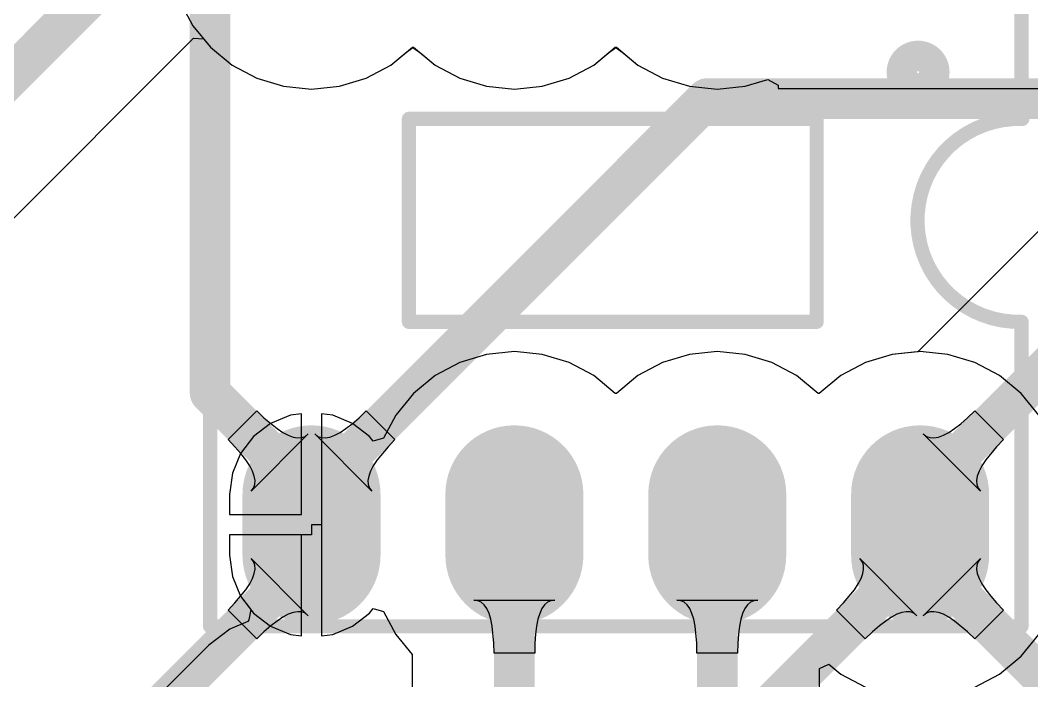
# Model space of a CAD drawing. Header units: millimetres. Extents: x 0 to 190, y 0 to 100.
# Drawn here: x 37.37 to 50.04, y 17.23 to 25.49 of the extents above; entities that cross this region are included whole.
import ezdxf

# ---------------------------------------------------------------- set-up
doc = ezdxf.new("R2010")
doc.units = ezdxf.units.MM
for name, color, linetype in [('BottomLayer', 5, 'Continuous'), ('BottomSolder', 6, 'Continuous'), ('MultiLayer', 9, 'Continuous'), ('PadHoleLayer', 156, 'Continuous'), ('TopLayer', 1, 'Continuous'), ('TopOverlay', 2, 'Continuous'), ('TopSolder', 216, 'Continuous')]:
    doc.layers.add(name, color=color, linetype=linetype)

msp = doc.modelspace()

# ---------------------------------------------------------------- hatches: boundary and pattern name
at = {"layer": 'BottomLayer'}
h = msp.add_hatch(color=5, dxfattribs=at)
edge = h.paths.add_edge_path()
edge.add_arc((41.021, 19.558), 0.762, 0, 180)
edge.add_line((40.259, 19.558), (40.259, 18.796))
edge.add_arc((41.021, 18.796), 0.762, 180, 360)
edge.add_line((41.783, 18.796), (41.783, 19.558))
h = msp.add_hatch(color=5, dxfattribs=at)
edge = h.paths.add_edge_path()
edge.add_arc((43.561, 19.558), 0.762, 0, 180)
edge.add_line((42.799, 19.558), (42.799, 18.796))
edge.add_arc((43.561, 18.796), 0.762, 180, 360)
edge.add_line((44.323, 18.796), (44.323, 19.558))
h = msp.add_hatch(color=5, dxfattribs=at)
edge = h.paths.add_edge_path()
edge.add_arc((46.101, 19.558), 0.762, 0, 180)
edge.add_line((45.339, 19.558), (45.339, 18.796))
edge.add_arc((46.101, 18.796), 0.762, 180, 360)
edge.add_line((46.863, 18.796), (46.863, 19.558))
h = msp.add_hatch(color=5, dxfattribs=at)
edge = h.paths.add_edge_path()
edge.add_arc((48.641, 19.558), 0.762, 0, 180)
edge.add_line((47.879, 19.558), (47.879, 18.796))
edge.add_arc((48.641, 18.796), 0.762, 180, 360)
edge.add_line((49.403, 18.796), (49.403, 19.558))
at = {"layer": 'BottomSolder'}
h = msp.add_hatch(color=6, dxfattribs=at)
edge = h.paths.add_edge_path()
edge.add_arc((41.021, 19.558), 0.864, 0, 180)
edge.add_line((40.157, 19.558), (40.157, 18.796))
edge.add_arc((41.021, 18.796), 0.864, 180, 360)
edge.add_line((41.885, 18.796), (41.885, 19.558))
h = msp.add_hatch(color=6, dxfattribs=at)
edge = h.paths.add_edge_path()
edge.add_arc((43.561, 19.558), 0.864, 0, 180)
edge.add_line((42.697, 19.558), (42.697, 18.796))
edge.add_arc((43.561, 18.796), 0.864, 180, 360)
edge.add_line((44.425, 18.796), (44.425, 19.558))
h = msp.add_hatch(color=6, dxfattribs=at)
edge = h.paths.add_edge_path()
edge.add_arc((46.101, 19.558), 0.864, 0, 180)
edge.add_line((45.237, 19.558), (45.237, 18.796))
edge.add_arc((46.101, 18.796), 0.864, 180, 360)
edge.add_line((46.965, 18.796), (46.965, 19.558))
h = msp.add_hatch(color=6, dxfattribs=at)
edge = h.paths.add_edge_path()
edge.add_arc((48.641, 19.558), 0.864, 0, 180)
edge.add_line((47.777, 19.558), (47.777, 18.796))
edge.add_arc((48.641, 18.796), 0.864, 180, 360)
edge.add_line((49.505, 18.796), (49.505, 19.558))
at = {"layer": 'MultiLayer'}
h = msp.add_hatch(color=9, dxfattribs=at)
edge = h.paths.add_edge_path()
edge.add_arc((41.021, 19.558), 0.762, 0, 180)
edge.add_line((40.259, 19.558), (40.259, 18.796))
edge.add_arc((41.021, 18.796), 0.762, 180, 360)
edge.add_line((41.783, 18.796), (41.783, 19.558))
h = msp.add_hatch(color=9, dxfattribs=at)
edge = h.paths.add_edge_path()
edge.add_arc((43.561, 19.558), 0.762, 0, 180)
edge.add_line((42.799, 19.558), (42.799, 18.796))
edge.add_arc((43.561, 18.796), 0.762, 180, 360)
edge.add_line((44.323, 18.796), (44.323, 19.558))
h = msp.add_hatch(color=9, dxfattribs=at)
edge = h.paths.add_edge_path()
edge.add_arc((46.101, 19.558), 0.762, 0, 180)
edge.add_line((45.339, 19.558), (45.339, 18.796))
edge.add_arc((46.101, 18.796), 0.762, 180, 360)
edge.add_line((46.863, 18.796), (46.863, 19.558))
h = msp.add_hatch(color=9, dxfattribs=at)
edge = h.paths.add_edge_path()
edge.add_arc((48.641, 19.558), 0.762, 0, 180)
edge.add_line((47.879, 19.558), (47.879, 18.796))
edge.add_arc((48.641, 18.796), 0.762, 180, 360)
edge.add_line((49.403, 18.796), (49.403, 19.558))
at = {"layer": 'PadHoleLayer'}
h = msp.add_hatch(color=156, dxfattribs=at)
edge = h.paths.add_edge_path()
edge.add_arc((41.021, 19.177), 0.394, 0, 360)
h = msp.add_hatch(color=156, dxfattribs=at)
edge = h.paths.add_edge_path()
edge.add_arc((43.561, 19.177), 0.394, 0, 360)
h = msp.add_hatch(color=156, dxfattribs=at)
edge = h.paths.add_edge_path()
edge.add_arc((46.101, 19.177), 0.394, 0, 360)
h = msp.add_hatch(color=156, dxfattribs=at)
edge = h.paths.add_edge_path()
edge.add_arc((48.641, 19.177), 0.394, 0, 360)
at = {"layer": 'TopLayer'}
h = msp.add_hatch(color=1, dxfattribs=at)
edge = h.paths.add_edge_path()
edge.add_arc((41.021, 19.558), 0.762, 0, 180)
edge.add_line((40.259, 19.558), (40.259, 18.796))
edge.add_arc((41.021, 18.796), 0.762, 180, 360)
edge.add_line((41.783, 18.796), (41.783, 19.558))
h = msp.add_hatch(color=1, dxfattribs=at)
edge = h.paths.add_edge_path()
edge.add_arc((43.561, 19.558), 0.762, 0, 180)
edge.add_line((42.799, 19.558), (42.799, 18.796))
edge.add_arc((43.561, 18.796), 0.762, 180, 360)
edge.add_line((44.323, 18.796), (44.323, 19.558))
h = msp.add_hatch(color=1, dxfattribs=at)
edge = h.paths.add_edge_path()
edge.add_arc((46.101, 19.558), 0.762, 0, 180)
edge.add_line((45.339, 19.558), (45.339, 18.796))
edge.add_arc((46.101, 18.796), 0.762, 180, 360)
edge.add_line((46.863, 18.796), (46.863, 19.558))
h = msp.add_hatch(color=1, dxfattribs=at)
edge = h.paths.add_edge_path()
edge.add_arc((48.641, 19.558), 0.762, 0, 180)
edge.add_line((47.879, 19.558), (47.879, 18.796))
edge.add_arc((48.641, 18.796), 0.762, 180, 360)
edge.add_line((49.403, 18.796), (49.403, 19.558))
at = {"layer": 'TopSolder'}
h = msp.add_hatch(color=216, dxfattribs=at)
edge = h.paths.add_edge_path()
edge.add_arc((41.021, 19.558), 0.864, 0, 180)
edge.add_line((40.157, 19.558), (40.157, 18.796))
edge.add_arc((41.021, 18.796), 0.864, 180, 360)
edge.add_line((41.885, 18.796), (41.885, 19.558))
h = msp.add_hatch(color=216, dxfattribs=at)
edge = h.paths.add_edge_path()
edge.add_arc((43.561, 19.558), 0.864, 0, 180)
edge.add_line((42.697, 19.558), (42.697, 18.796))
edge.add_arc((43.561, 18.796), 0.864, 180, 360)
edge.add_line((44.425, 18.796), (44.425, 19.558))
h = msp.add_hatch(color=216, dxfattribs=at)
edge = h.paths.add_edge_path()
edge.add_arc((46.101, 19.558), 0.864, 0, 180)
edge.add_line((45.237, 19.558), (45.237, 18.796))
edge.add_arc((46.101, 18.796), 0.864, 180, 360)
edge.add_line((46.965, 18.796), (46.965, 19.558))
h = msp.add_hatch(color=216, dxfattribs=at)
edge = h.paths.add_edge_path()
edge.add_arc((48.641, 19.558), 0.864, 0, 180)
edge.add_line((47.777, 19.558), (47.777, 18.796))
edge.add_arc((48.641, 18.796), 0.864, 180, 360)
edge.add_line((49.505, 18.796), (49.505, 19.558))

# ---------------------------------------------------------------- linework, layer by layer
at = {"layer": 'BottomLayer'}
for p, q in [((32.941, 18.663), (39.543, 25.266)), ((39.543, 25.266), (39.67, 25.259)), ((39.67, 25.259), (39.758, 25.153)), ((39.758, 25.153), (40.028, 24.93)), ((42.014, 24.93), (42.194, 25.079)), ((42.194, 25.079), (42.291, 25.148)), ((42.291, 25.148), (42.388, 25.079)), ((42.388, 25.079), (42.568, 24.93)), ((44.554, 24.93), (44.734, 25.079)), ((44.734, 25.079), (44.831, 25.148)), ((44.831, 25.148), (44.928, 25.079)), ((44.928, 25.079), (45.108, 24.93)), ((40.028, 24.93), (40.337, 24.765)), ((41.705, 24.765), (42.014, 24.93)), ((42.568, 24.93), (42.877, 24.765)), ((44.245, 24.765), (44.554, 24.93)), ((45.108, 24.93), (45.417, 24.765)), ((40.337, 24.765), (40.672, 24.664)), ((41.37, 24.664), (41.705, 24.765)), ((42.877, 24.765), (43.212, 24.664)), ((43.91, 24.664), (44.245, 24.765)), ((45.417, 24.765), (45.752, 24.664)), ((46.45, 24.664), (46.736, 24.751)), ((46.736, 24.751), (46.863, 24.678)), ((40.672, 24.664), (41.021, 24.629)), ((41.021, 24.629), (41.37, 24.664)), ((43.212, 24.664), (43.561, 24.629)), ((43.561, 24.629), (43.91, 24.664)), ((45.752, 24.664), (46.101, 24.629)), ((46.101, 24.629), (46.45, 24.664)), ((46.863, 24.678), (46.863, 24.638)), ((46.863, 24.638), (50.419, 24.638)), ((50.148, 22.877), (48.613, 21.342)), ((43.212, 21.31), (42.877, 21.209)), ((43.561, 21.345), (43.212, 21.31)), ((43.91, 21.31), (43.561, 21.345)), ((44.245, 21.209), (43.91, 21.31)), ((45.752, 21.31), (45.417, 21.209)), ((46.101, 21.345), (45.752, 21.31)), ((46.45, 21.31), (46.101, 21.345)), ((46.785, 21.209), (46.45, 21.31)), ((48.292, 21.31), (47.957, 21.209)), ((48.613, 21.342), (48.292, 21.31)), ((42.877, 21.209), (42.568, 21.044)), ((44.554, 21.044), (44.245, 21.209)), ((45.417, 21.209), (45.108, 21.044)), ((47.094, 21.044), (46.785, 21.209)), ((47.957, 21.209), (47.648, 21.044)), ((42.568, 21.044), (42.298, 20.821)), ((44.824, 20.821), (44.554, 21.044)), ((45.108, 21.044), (44.838, 20.821)), ((47.364, 20.821), (47.094, 21.044)), ((47.648, 21.044), (47.378, 20.821)), ((42.298, 20.821), (42.075, 20.551)), ((44.838, 20.821), (44.824, 20.821)), ((47.378, 20.821), (47.364, 20.821)), ((39.976, 20.244), (40.335, 20.603)), ((40.335, 20.603), (40.426, 20.516)), ((40.756, 20.548), (40.509, 20.445)), ((40.894, 20.566), (40.756, 20.548)), ((40.894, 19.304), (40.894, 20.566)), ((41.286, 20.548), (41.148, 20.566)), ((41.148, 20.566), (41.148, 19.177)), ((41.533, 20.445), (41.286, 20.548)), ((41.616, 20.516), (41.707, 20.603)), ((41.707, 20.603), (42.066, 20.244)), ((42.075, 20.551), (41.921, 20.262)), ((49.236, 20.516), (49.327, 20.603)), ((49.327, 20.603), (49.686, 20.244)), ((40.509, 20.445), (40.296, 20.283)), ((40.426, 20.516), (40.59, 20.381)), ((41.452, 20.381), (41.531, 20.442)), ((41.531, 20.442), (41.616, 20.516)), ((41.746, 20.283), (41.533, 20.445)), ((49.072, 20.381), (49.151, 20.442)), ((49.151, 20.442), (49.236, 20.516)), ((40.296, 20.283), (40.134, 20.07)), ((40.981, 20.314), (40.265, 19.598)), ((40.59, 20.381), (40.663, 20.332)), ((40.663, 20.332), (40.73, 20.297)), ((40.73, 20.297), (40.792, 20.274)), ((40.792, 20.274), (40.848, 20.265)), ((40.848, 20.265), (40.898, 20.268)), ((40.898, 20.268), (40.943, 20.284)), ((40.943, 20.284), (40.981, 20.314)), ((41.777, 19.598), (41.061, 20.314)), ((41.061, 20.314), (41.099, 20.284)), ((41.099, 20.284), (41.144, 20.268)), ((41.144, 20.268), (41.194, 20.265)), ((41.194, 20.265), (41.25, 20.274)), ((41.25, 20.274), (41.312, 20.297)), ((41.312, 20.297), (41.379, 20.332)), ((41.379, 20.332), (41.452, 20.381)), ((41.791, 20.224), (41.746, 20.283)), ((49.397, 19.598), (48.681, 20.314)), ((48.681, 20.314), (48.719, 20.284)), ((48.719, 20.284), (48.764, 20.268)), ((48.764, 20.268), (48.814, 20.265)), ((48.814, 20.265), (48.87, 20.274)), ((48.87, 20.274), (48.932, 20.297)), ((48.932, 20.297), (48.999, 20.332)), ((48.999, 20.332), (49.072, 20.381)), ((40.063, 20.153), (39.976, 20.244)), ((40.137, 20.068), (40.063, 20.153)), ((41.921, 20.262), (41.791, 20.224)), ((41.979, 20.153), (41.844, 19.989)), ((42.066, 20.244), (41.979, 20.153)), ((49.599, 20.153), (49.464, 19.989)), ((49.686, 20.244), (49.599, 20.153)), ((40.134, 20.07), (40.031, 19.823)), ((40.198, 19.989), (40.137, 20.068)), ((40.247, 19.916), (40.198, 19.989)), ((40.282, 19.849), (40.247, 19.916)), ((41.795, 19.916), (41.76, 19.849)), ((41.844, 19.989), (41.795, 19.916)), ((49.415, 19.916), (49.38, 19.849)), ((49.464, 19.989), (49.415, 19.916)), ((40.031, 19.823), (39.996, 19.558)), ((40.305, 19.787), (40.282, 19.849)), ((40.314, 19.731), (40.305, 19.787)), ((41.737, 19.787), (41.728, 19.731)), ((41.76, 19.849), (41.737, 19.787)), ((49.357, 19.787), (49.348, 19.731)), ((49.38, 19.849), (49.357, 19.787)), ((40.265, 19.598), (40.295, 19.636)), ((40.295, 19.636), (40.311, 19.681)), ((40.311, 19.681), (40.314, 19.731)), ((41.728, 19.731), (41.731, 19.681)), ((41.731, 19.681), (41.747, 19.636)), ((41.747, 19.636), (41.777, 19.598)), ((49.348, 19.731), (49.351, 19.681)), ((49.351, 19.681), (49.367, 19.636)), ((49.367, 19.636), (49.397, 19.598)), ((39.996, 19.558), (39.996, 19.304)), ((39.996, 19.304), (40.894, 19.304)), ((41.148, 19.177), (41.148, 17.788)), ((40.894, 19.05), (39.996, 19.05)), ((39.996, 19.05), (39.996, 18.796)), ((40.894, 17.788), (40.894, 19.05)), ((39.996, 18.796), (40.031, 18.531)), ((40.295, 18.718), (40.265, 18.756)), ((40.265, 18.756), (40.981, 18.04)), ((48.681, 18.04), (49.397, 18.756)), ((49.397, 18.756), (49.367, 18.718)), ((40.311, 18.673), (40.295, 18.718)), ((40.305, 18.567), (40.314, 18.623)), ((40.314, 18.623), (40.311, 18.673)), ((49.351, 18.673), (49.348, 18.623)), ((49.348, 18.623), (49.357, 18.567)), ((49.367, 18.718), (49.351, 18.673)), ((40.031, 18.531), (40.134, 18.284)), ((40.247, 18.438), (40.282, 18.505)), ((40.282, 18.505), (40.305, 18.567)), ((49.357, 18.567), (49.38, 18.505)), ((49.38, 18.505), (49.415, 18.438)), ((40.063, 18.201), (40.198, 18.365)), ((40.198, 18.365), (40.247, 18.438)), ((49.415, 18.438), (49.464, 18.365)), ((49.464, 18.365), (49.525, 18.286)), ((40.134, 18.284), (40.296, 18.071)), ((49.525, 18.286), (49.599, 18.201)), ((39.976, 18.11), (40.063, 18.201)), ((41.746, 18.071), (41.791, 18.13)), ((41.791, 18.13), (41.921, 18.092)), ((43.103, 18.227), (43.055, 18.233)), ((43.055, 18.233), (44.067, 18.233)), ((43.146, 18.207), (43.103, 18.227)), ((43.183, 18.174), (43.146, 18.207)), ((43.216, 18.128), (43.183, 18.174)), ((43.244, 18.068), (43.216, 18.128)), ((43.906, 18.128), (43.878, 18.068)), ((43.939, 18.174), (43.906, 18.128)), ((43.976, 18.207), (43.939, 18.174)), ((44.019, 18.227), (43.976, 18.207)), ((44.067, 18.233), (44.019, 18.227)), ((45.643, 18.227), (45.595, 18.233)), ((45.595, 18.233), (46.607, 18.233)), ((45.686, 18.207), (45.643, 18.227)), ((45.723, 18.174), (45.686, 18.207)), ((45.756, 18.128), (45.723, 18.174)), ((45.784, 18.068), (45.756, 18.128)), ((46.446, 18.128), (46.418, 18.068)), ((46.479, 18.174), (46.446, 18.128)), ((46.516, 18.207), (46.479, 18.174)), ((46.559, 18.227), (46.516, 18.207)), ((46.607, 18.233), (46.559, 18.227)), ((49.599, 18.201), (49.686, 18.11)), ((40.335, 17.751), (39.976, 18.11)), ((40.296, 18.071), (40.509, 17.909)), ((40.663, 18.022), (40.59, 17.973)), ((40.73, 18.057), (40.663, 18.022)), ((40.792, 18.08), (40.73, 18.057)), ((40.848, 18.089), (40.792, 18.08)), ((40.898, 18.086), (40.848, 18.089)), ((40.943, 18.07), (40.898, 18.086)), ((40.981, 18.04), (40.943, 18.07)), ((41.533, 17.909), (41.746, 18.071)), ((41.921, 18.092), (42.075, 17.803)), ((43.267, 17.995), (43.244, 18.068)), ((43.284, 17.909), (43.267, 17.995)), ((43.855, 17.995), (43.838, 17.909)), ((43.878, 18.068), (43.855, 17.995)), ((45.807, 17.995), (45.784, 18.068)), ((45.824, 17.909), (45.807, 17.995)), ((46.395, 17.995), (46.378, 17.909)), ((46.418, 18.068), (46.395, 17.995)), ((48.719, 18.07), (48.681, 18.04)), ((48.764, 18.086), (48.719, 18.07)), ((48.814, 18.089), (48.764, 18.086)), ((48.87, 18.08), (48.814, 18.089)), ((48.932, 18.057), (48.87, 18.08)), ((48.999, 18.022), (48.932, 18.057)), ((49.072, 17.973), (48.999, 18.022)), ((49.686, 18.11), (49.327, 17.751)), ((40.511, 17.912), (40.426, 17.838)), ((40.509, 17.909), (40.756, 17.806)), ((40.59, 17.973), (40.511, 17.912)), ((41.286, 17.806), (41.533, 17.909)), ((43.304, 17.698), (43.284, 17.909)), ((43.838, 17.909), (43.825, 17.81)), ((45.844, 17.698), (45.824, 17.909)), ((46.378, 17.909), (46.365, 17.81)), ((49.236, 17.838), (49.072, 17.973)), ((40.426, 17.838), (40.335, 17.751)), ((40.756, 17.806), (40.894, 17.788)), ((41.148, 17.788), (41.286, 17.806)), ((42.075, 17.803), (42.28, 17.554)), ((43.825, 17.81), (43.818, 17.698)), ((46.365, 17.81), (46.358, 17.698)), ((49.327, 17.751), (49.236, 17.838)), ((43.307, 17.572), (43.304, 17.698)), ((43.818, 17.698), (43.815, 17.572)), ((45.847, 17.572), (45.844, 17.698)), ((46.358, 17.698), (46.355, 17.572)), ((42.28, 17.554), (42.28, 16.873)), ((43.815, 17.572), (43.307, 17.572)), ((46.355, 17.572), (45.847, 17.572)), ((47.382, 17.381), (47.497, 17.435)), ((47.382, 15.628), (47.382, 17.381)), ((47.497, 17.435), (47.648, 17.31)), ((47.648, 17.31), (47.957, 17.145))]:
    msp.add_line(p, q, dxfattribs=at)
at = {"layer": 'BottomLayer', "const_width": 0.508}
for points in [[(39.751, 20.828), (39.751, 28.619)], [(30.734, 18.268), (38.735, 26.269)], [(41.021, 19.558), (45.974, 24.511)], [(45.974, 24.511), (52.578, 24.511)], [(48.641, 19.558), (51.054, 21.971)], [(39.751, 20.828), (41.021, 19.558)], [(41.021, 19.177), (41.021, 19.558)], [(48.641, 19.177), (48.641, 19.558)], [(41.021, 18.796), (41.021, 19.177)], [(43.561, 16.223), (43.561, 19.177)], [(46.101, 15.628), (46.101, 19.177)], [(48.641, 18.796), (48.641, 19.177)], [(36.257, 14.032), (41.021, 18.796)], [(48.641, 18.796), (55.88, 11.557)]]:
    msp.add_lwpolyline(points, dxfattribs=at)
at = {"layer": 'BottomLayer', "const_width": 0.254}
for points in [[(45.847, 24.511, 1), (46.101, 24.511, 1)], [(45.847, 24.511, 1), (46.101, 24.511, 1)], [(39.624, 20.828, 1), (39.878, 20.828, 1)], [(39.624, 20.828, 1), (39.878, 20.828, 1)], [(40.894, 19.558, 1), (41.148, 19.558, 1)], [(40.894, 19.558, 1), (41.148, 19.558, 1)], [(40.894, 19.558, 1), (41.148, 19.558, 1)], [(48.514, 19.558, 1), (48.768, 19.558, 1)], [(48.514, 19.558, 1), (48.768, 19.558, 1)], [(40.894, 19.177, 1), (41.148, 19.177, 1)], [(40.894, 19.177, 1), (41.148, 19.177, 1)], [(43.434, 19.177, 1), (43.688, 19.177, 1)], [(45.974, 19.177, 1), (46.228, 19.177, 1)], [(48.514, 19.177, 1), (48.768, 19.177, 1)], [(48.514, 19.177, 1), (48.768, 19.177, 1)], [(40.894, 18.796, 1), (41.148, 18.796, 1)], [(40.894, 18.796, 1), (41.148, 18.796, 1)], [(48.514, 18.796, 1), (48.768, 18.796, 1)], [(48.514, 18.796, 1), (48.768, 18.796, 1)]]:
    msp.add_lwpolyline(points, format="xyb", close=True, dxfattribs=at)
at = {"layer": 'TopLayer'}
for p, q in [((39.37, 25.732), (39.535, 25.423)), ((39.535, 25.423), (39.758, 25.153)), ((39.758, 25.153), (40.028, 24.93)), ((42.014, 24.93), (42.284, 25.153)), ((42.284, 25.153), (42.298, 25.153)), ((42.298, 25.153), (42.568, 24.93)), ((44.554, 24.93), (44.824, 25.153)), ((44.824, 25.153), (44.838, 25.153)), ((44.838, 25.153), (45.108, 24.93)), ((40.028, 24.93), (40.337, 24.765)), ((41.705, 24.765), (42.014, 24.93)), ((42.568, 24.93), (42.877, 24.765)), ((44.245, 24.765), (44.554, 24.93)), ((45.108, 24.93), (45.417, 24.765)), ((40.337, 24.765), (40.672, 24.664)), ((41.37, 24.664), (41.705, 24.765)), ((42.877, 24.765), (43.212, 24.664)), ((43.91, 24.664), (44.245, 24.765)), ((45.417, 24.765), (45.752, 24.664)), ((46.45, 24.664), (46.736, 24.751)), ((46.736, 24.751), (46.863, 24.678)), ((40.672, 24.664), (41.021, 24.629)), ((41.021, 24.629), (41.37, 24.664)), ((43.212, 24.664), (43.561, 24.629)), ((43.561, 24.629), (43.91, 24.664)), ((45.752, 24.664), (46.101, 24.629)), ((46.101, 24.629), (46.45, 24.664)), ((46.863, 24.678), (46.863, 24.638)), ((46.863, 24.638), (50.419, 24.638)), ((43.212, 21.31), (42.877, 21.209)), ((43.561, 21.345), (43.212, 21.31)), ((43.91, 21.31), (43.561, 21.345)), ((44.245, 21.209), (43.91, 21.31)), ((45.752, 21.31), (45.417, 21.209)), ((46.101, 21.345), (45.752, 21.31)), ((46.45, 21.31), (46.101, 21.345)), ((46.785, 21.209), (46.45, 21.31)), ((48.292, 21.31), (47.957, 21.209)), ((48.641, 21.345), (48.292, 21.31)), ((48.99, 21.31), (48.641, 21.345)), ((49.325, 21.209), (48.99, 21.31)), ((42.877, 21.209), (42.568, 21.044)), ((44.554, 21.044), (44.245, 21.209)), ((45.417, 21.209), (45.108, 21.044)), ((47.094, 21.044), (46.785, 21.209)), ((47.957, 21.209), (47.648, 21.044)), ((49.634, 21.044), (49.325, 21.209)), ((42.568, 21.044), (42.298, 20.821)), ((44.824, 20.821), (44.554, 21.044)), ((45.108, 21.044), (44.838, 20.821)), ((47.364, 20.821), (47.094, 21.044)), ((47.648, 21.044), (47.378, 20.821)), ((49.904, 20.821), (49.634, 21.044)), ((42.298, 20.821), (42.075, 20.551)), ((44.838, 20.821), (44.824, 20.821)), ((47.378, 20.821), (47.364, 20.821)), ((50.127, 20.551), (49.904, 20.821)), ((40.756, 20.548), (40.509, 20.445)), ((40.894, 20.566), (40.756, 20.548)), ((40.894, 19.304), (40.894, 20.566)), ((41.286, 20.548), (41.148, 20.566)), ((41.148, 20.566), (41.148, 19.177)), ((41.533, 20.445), (41.286, 20.548)), ((42.075, 20.551), (41.921, 20.262)), ((40.509, 20.445), (40.296, 20.283)), ((41.746, 20.283), (41.533, 20.445)), ((40.296, 20.283), (40.134, 20.07)), ((41.791, 20.224), (41.746, 20.283)), ((41.921, 20.262), (41.791, 20.224)), ((40.134, 20.07), (40.031, 19.823)), ((40.031, 19.823), (39.996, 19.558)), ((39.996, 19.558), (39.996, 19.304)), ((39.996, 19.304), (40.894, 19.304)), ((41.148, 19.177), (41.021, 19.177)), ((41.021, 19.177), (41.021, 19.05)), ((41.021, 19.05), (39.996, 19.05)), ((39.996, 19.05), (39.996, 18.796)), ((39.996, 18.796), (40.031, 18.531)), ((47.915, 18.718), (47.885, 18.756)), ((47.885, 18.756), (48.601, 18.04)), ((47.931, 18.673), (47.915, 18.718)), ((47.925, 18.567), (47.934, 18.623)), ((47.934, 18.623), (47.931, 18.673)), ((40.031, 18.531), (40.134, 18.284)), ((47.867, 18.438), (47.902, 18.505)), ((47.902, 18.505), (47.925, 18.567)), ((47.683, 18.201), (47.818, 18.365)), ((47.818, 18.365), (47.867, 18.438)), ((40.134, 18.284), (40.26, 18.119)), ((40.26, 18.119), (40.238, 17.986)), ((47.596, 18.11), (47.683, 18.201)), ((40.238, 17.986), (40.224, 17.967)), ((47.955, 17.751), (47.596, 18.11)), ((48.283, 18.022), (48.21, 17.973)), ((48.35, 18.057), (48.283, 18.022)), ((48.412, 18.08), (48.35, 18.057)), ((48.468, 18.089), (48.412, 18.08)), ((48.518, 18.086), (48.468, 18.089)), ((48.563, 18.07), (48.518, 18.086)), ((48.601, 18.04), (48.563, 18.07)), ((40, 17.873), (39.734, 17.67)), ((40.224, 17.967), (40, 17.873)), ((48.131, 17.912), (48.046, 17.838)), ((48.21, 17.973), (48.131, 17.912)), ((48.046, 17.838), (47.955, 17.751)), ((49.904, 17.533), (50.127, 17.803)), ((39.734, 17.67), (38.585, 16.521)), ((49.634, 17.31), (49.904, 17.533)), ((49.325, 17.145), (49.634, 17.31))]:
    msp.add_line(p, q, dxfattribs=at)
at = {"layer": 'TopLayer', "const_width": 0.508}
for points in [[(48.641, 18.796), (48.641, 19.177)], [(46.609, 16.764), (48.641, 18.796)]]:
    msp.add_lwpolyline(points, dxfattribs=at)
at = {"layer": 'TopLayer', "const_width": 0.254}
for points in [[(48.514, 19.177, 1), (48.768, 19.177, 1)], [(48.514, 18.796, 1), (48.768, 18.796, 1)], [(48.514, 18.796, 1), (48.768, 18.796, 1)]]:
    msp.add_lwpolyline(points, format="xyb", close=True, dxfattribs=at)
at = {"layer": 'TopOverlay', "const_width": 0.178}
for points in [[(39.751, 17.907), (39.751, 28.067)], [(49.911, 24.257), (49.911, 28.067)], [(42.24, 21.717), (42.24, 24.257)], [(42.24, 24.257), (47.346, 24.257)], [(47.346, 21.717), (47.346, 24.257)], [(42.24, 21.717), (47.346, 21.717)], [(49.911, 17.907), (49.911, 21.692)], [(39.751, 17.907), (49.911, 17.907)]]:
    msp.add_lwpolyline(points, dxfattribs=at)
at = {"layer": 'TopOverlay'}
for points, const_width in [([(48.819, 24.841, 1), (48.412, 24.841, 1)], 0.381), ([(48.317, 24.841, 1), (48.508, 24.841, 1)], 0.191), ([(48.724, 24.841, 1), (48.914, 24.841, 1)], 0.191), ([(42.196, 24.257, 1), (42.285, 24.257, 1)], 0.0889), ([(42.196, 24.257, 1), (42.285, 24.257, 1)], 0.0889), ([(47.301, 24.257, 1), (47.39, 24.257, 1)], 0.0889), ([(47.301, 24.257, 1), (47.39, 24.257, 1)], 0.0889), ([(49.867, 24.257, 1), (49.955, 24.257, 1)], 0.0889), ([(49.876, 24.256, 1), (49.965, 24.256, 1)], 0.0889), ([(42.196, 21.717, 1), (42.285, 21.717, 1)], 0.0889), ([(42.196, 21.717, 1), (42.285, 21.717, 1)], 0.0889), ([(47.301, 21.717, 1), (47.39, 21.717, 1)], 0.0889), ([(47.301, 21.717, 1), (47.39, 21.717, 1)], 0.0889), ([(49.867, 21.717, 1), (49.955, 21.717, 1)], 0.0889), ([(49.867, 21.692, 1), (49.955, 21.692, 1)], 0.0889), ([(39.707, 17.907, 1), (39.795, 17.907, 1)], 0.0889), ([(39.707, 17.907, 1), (39.795, 17.907, 1)], 0.0889), ([(49.867, 17.907, 1), (49.955, 17.907, 1)], 0.0889), ([(49.867, 17.907, 1), (49.955, 17.907, 1)], 0.0889)]:
    msp.add_lwpolyline(points, format="xyb", close=True, dxfattribs=dict(at, const_width=const_width))
at = {"layer": 'TopOverlay', "const_width": 0.178}
msp.add_lwpolyline([(49.911, 21.717, -1.030551), (49.921, 24.256)], format="xyb", dxfattribs=at)

doc.saveas('drawing.dxf')
